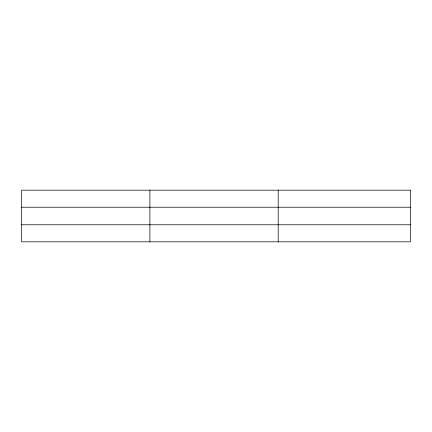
<?xml version="1.0" encoding="UTF-8"?>
<svg xmlns="http://www.w3.org/2000/svg" width="432" height="432" viewBox="0 0 432 432"><rect width="100%" height="100%" fill="white"/><g stroke="black" fill="none" stroke-linecap="round" stroke-linejoin="round"><path stroke-width="0.65" d="M149.904 190.172L149.904 241.828M278.208 190.172L278.208 241.828M21.6 207.22L410.4 207.22M21.6 224.78L410.4 224.78M410.4 190.172L410.4 241.828L21.6 241.828L21.6 190.172L410.4 190.172"/></g></svg>
